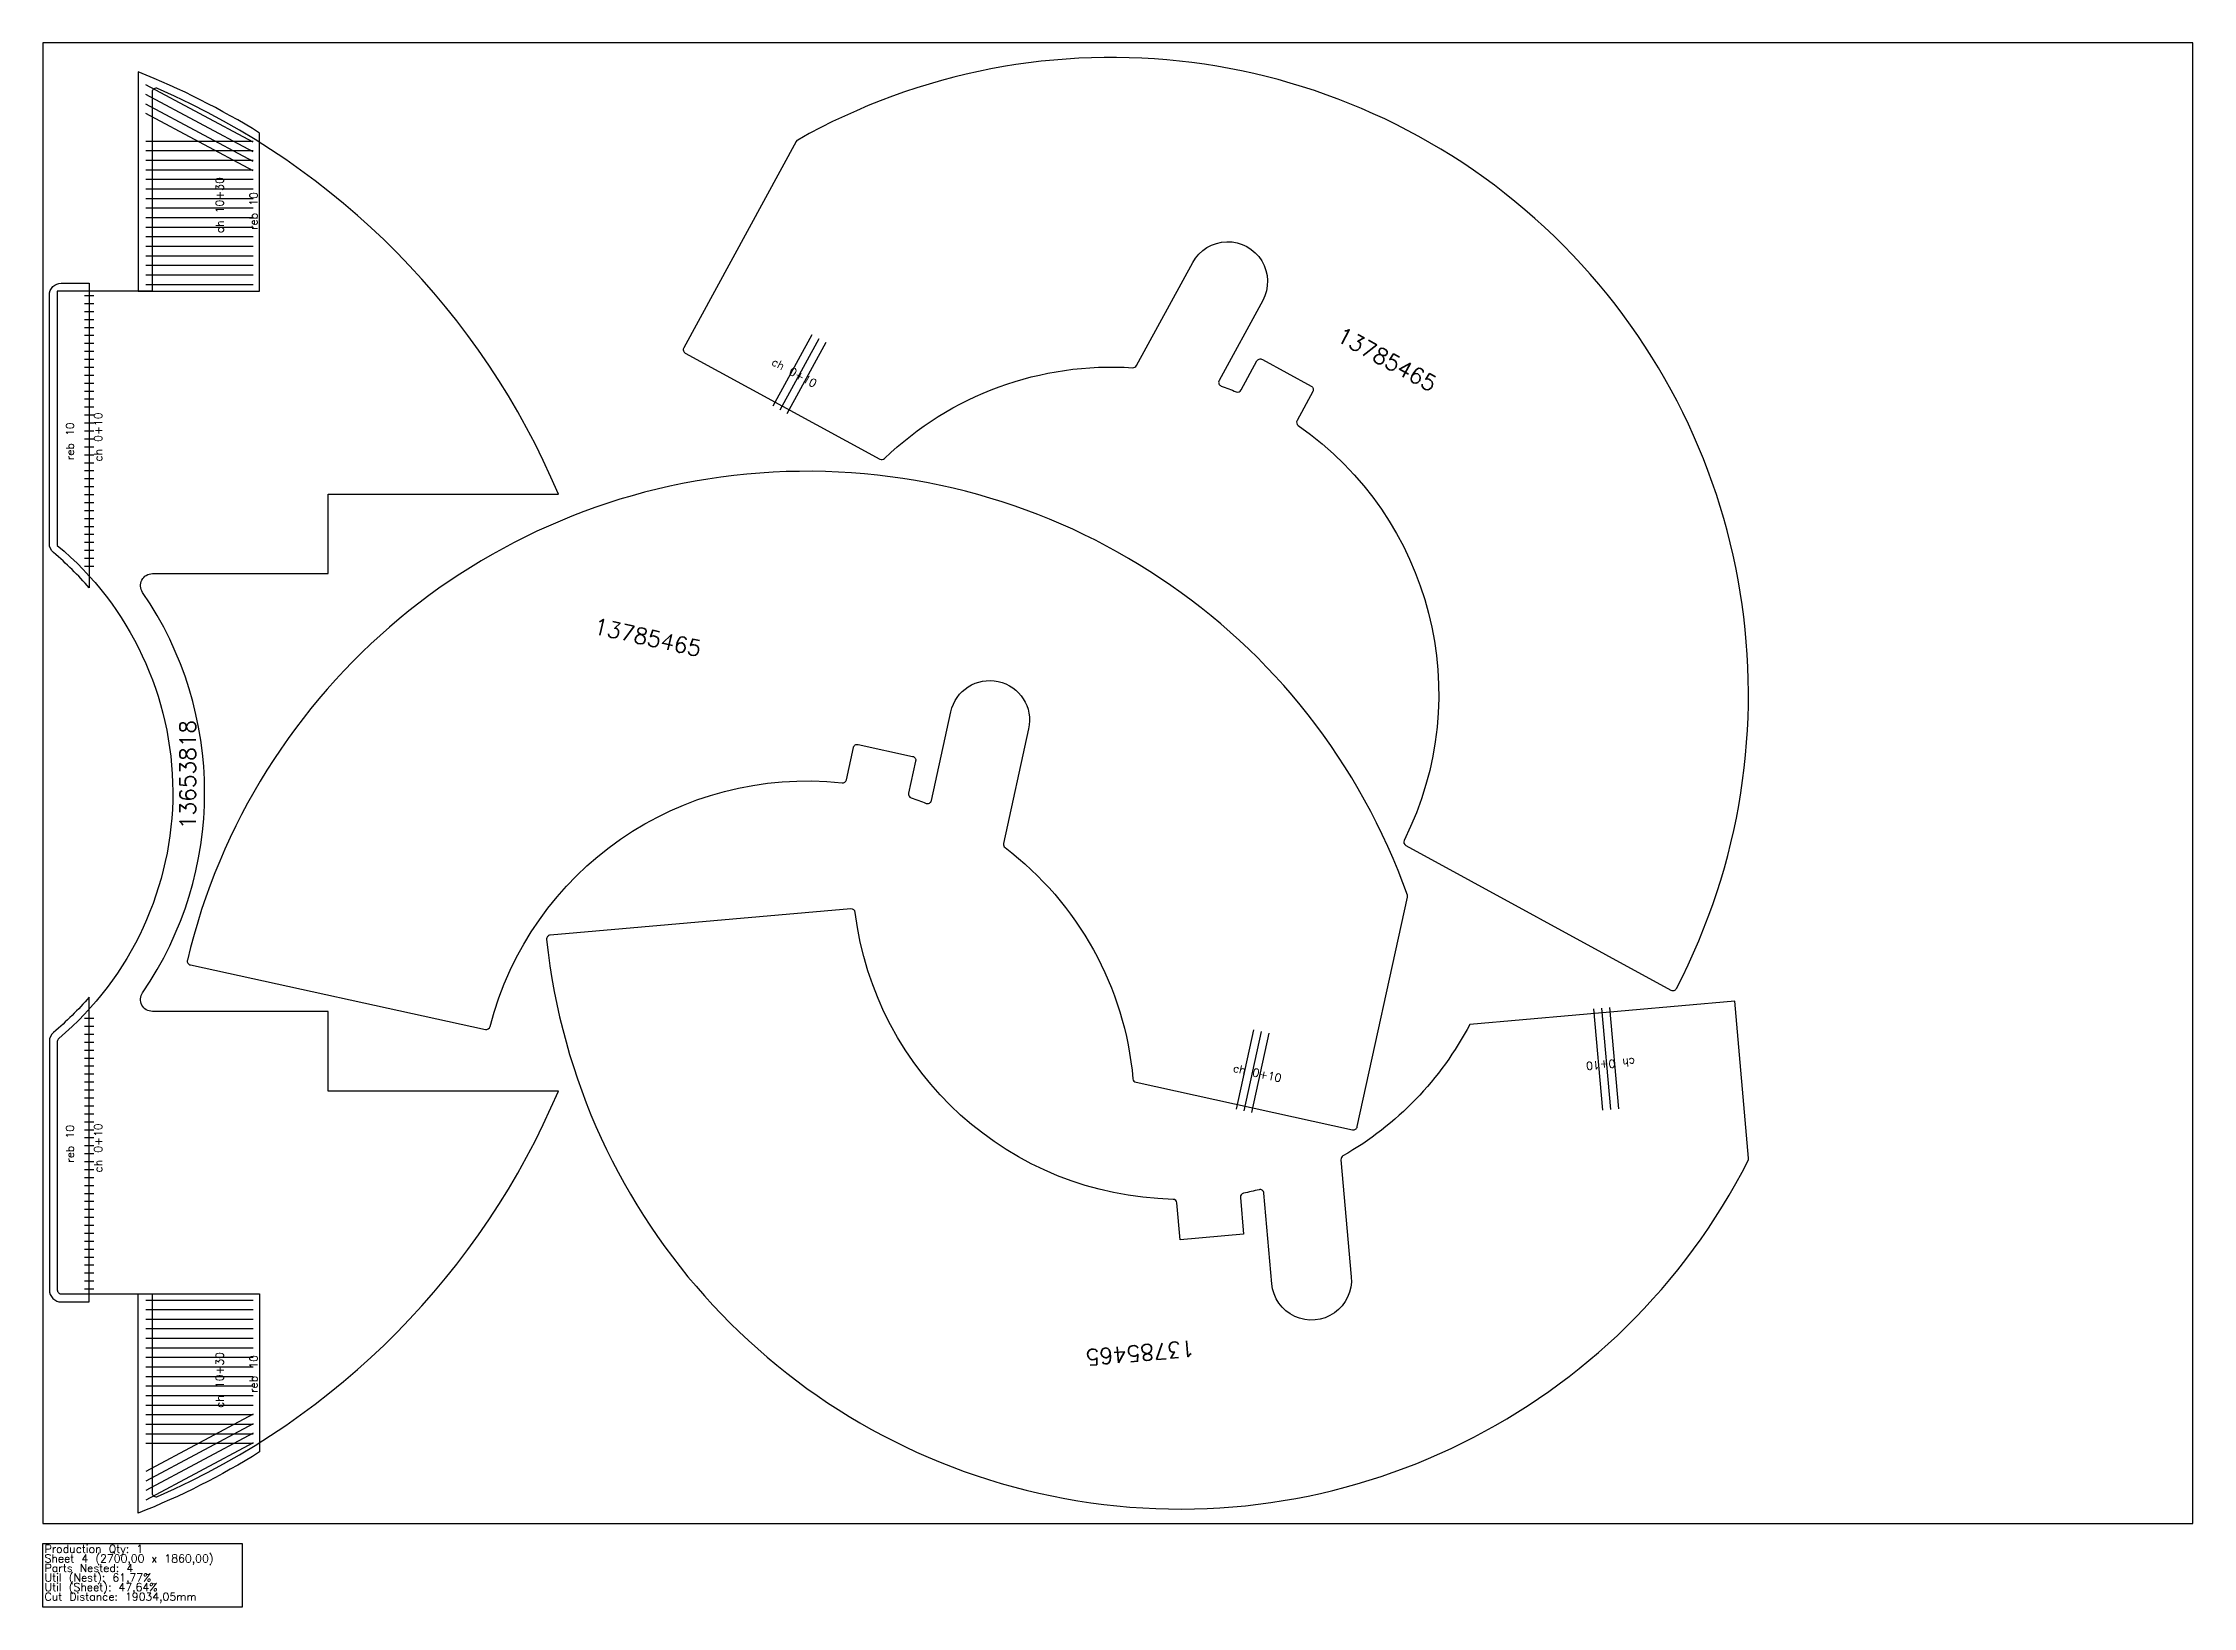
# Model space of a CAD drawing. Header units: millimetres. Extents: x 8505 to 11205, y -105 to 1860.
import ezdxf

# ---------------------------------------------------------------- set-up
doc = ezdxf.new("R2010")
doc.units = ezdxf.units.MM
for name, color, linetype in [('13785465', 7, 'Continuous'), ('Chanfro', 7, 'Continuous'), ('Rebaixo', 7, 'Continuous'), ('sheet', 24, 'Continuous'), ('Stats', 7, 'Continuous'), ('Texto', 7, 'Continuous')]:
    doc.layers.add(name, color=color, linetype=linetype)
doc.styles.get("Standard").update_dxf_attribs({"font": 'txt.shx'})

msp = doc.modelspace()

# ---------------------------------------------------------------- linework, layer by layer
at = {"color": 3}
msp.add_lwpolyline([(8863, 643.3), (8642.5, 643.3, -0.603342), (8630.1, 666.8, 0.309718), (8630.1, 1169.8, -0.603342), (8642.5, 1193.3), (8863, 1193.3), (8863, 1293.3), (9152.2, 1293.3, 0.192363), (8649, 1802.8, 0.540575), (8642, 1798.2), (8642, 1548.3), (8523, 1548.3), (8523, 1228.8, -0.465216), (8524.8, 609.3, 0.220476), (8523, 605.5), (8523, 293.3, 0.414214), (8528, 288.3), (8642, 288.3), (8642, 38.5, 0.540575), (8649, 33.9, 0.192363), (9152.2, 543.3), (8863, 543.3)], format="xyb", close=True, dxfattribs=at)
at = {"layer": '13785465', "color": 6}
for points in [[(10556.2, 672.1, 0.746926), (9452.8, 1738.1, 0.140055), (9450.9, 1736.2), (9309.6, 1477.2, 0.414214), (9311.6, 1470.4), (9555.9, 1337.2, 0.327399), (9561.7, 1338, -0.210899), (9873.5, 1452, 0.292055), (9878.2, 1454.6), (9948.9, 1584.2, -1.000007), (10036.7, 1536.3), (9982, 1436.1, 0.46095), (9984.7, 1429, -0.012128), (10003.4, 1421.8, 0.382813), (10009.7, 1424.1), (10029.5, 1460.5, -0.414214), (10036.3, 1462.5), (10097.7, 1428.9, -0.414214), (10099.7, 1422.2), (10079.9, 1385.8, 0.382813), (10081.4, 1379.3, -0.372511), (10214.4, 858.2, 0.403689), (10216.5, 851.6), (10549.4, 670, 0.419751)], [(8686.3, 707.7, 0.419751), (8690.1, 701.7), (9060.5, 620.6, 0.403689), (9066.4, 624.2, -0.372511), (9508.4, 930.5, 0.382813), (9513.9, 934.4), (9522.7, 974.9, -0.414214), (9528.7, 978.7), (9597.1, 963.7, -0.414214), (9600.9, 957.8), (9592, 917.3, 0.382813), (9595.3, 911.5, -0.012128), (9614, 904.7, 0.46095), (9620.7, 908.3), (9645.1, 1019.7, -0.999982), (9742.8, 998.3), (9711.3, 854.2, 0.292055), (9713.1, 849.1, -0.210899), (9873.8, 558.6, 0.327399), (9877.7, 554.2), (10149.5, 494.7, 0.414214), (10155.5, 498.5), (10218.6, 786.7, 0.140055), (10218.4, 789.4, 0.746926)], [(10048.2, 301.2), (10038.3, 414.9, 0.46095), (10032.1, 419.3, -0.012128), (10012.7, 414.9, 0.382813), (10008.7, 409.6), (10012.7, 363.3), (9933, 356.4), (9929, 402.6, 0.382813), (9924.1, 407.2, -0.372511), (9525, 767.7, 0.403689), (9519.6, 772), (9141.9, 739.1, 0.419751), (9137.4, 733.6, 0.746926), (10646.3, 456.1, 0.140055), (10646.8, 458.8), (10629.6, 656), (10296.8, 627, -0.142452), (10137.5, 461.7, 0.292055), (10135, 456.9), (10147.9, 309.9, -1.000017)]]:
    msp.add_lwpolyline(points, format="xyb", close=True, dxfattribs=at)
at = {"layer": 'Chanfro', "color": 3}
for p, q in [((8769, 1735.3), (8634, 1807.3)), ((8769, 1723.3), (8634, 1795.3)), ((8769, 1711.3), (8634, 1783.3)), ((8769, 1699.3), (8634, 1771.3)), ((8769, 1736.3), (8634, 1736.3)), ((8769, 1724.3), (8634, 1724.3)), ((8769, 1712.3), (8634, 1712.3)), ((8769, 1700.3), (8634, 1700.3)), ((8769, 1688.3), (8634, 1688.3)), ((8769, 1676.3), (8634, 1676.3)), ((8769, 1664.3), (8634, 1664.3)), ((8769, 1652.3), (8634, 1652.3)), ((8769, 1640.3), (8634, 1640.3)), ((8769, 1628.3), (8634, 1628.3)), ((8769, 1616.3), (8634, 1616.3)), ((8769, 1604.3), (8634, 1604.3)), ((8769, 1592.3), (8634, 1592.3)), ((8769, 1580.3), (8634, 1580.3)), ((8769, 1568.3), (8634, 1568.3)), ((8569, 1542.3), (8557, 1542.3)), ((8769, 1556.3), (8634, 1556.3)), ((8569, 1532.3), (8557, 1532.3)), ((8569, 1522.3), (8557, 1522.3)), ((8569, 1512.3), (8557, 1512.3)), ((8569, 1502.3), (8557, 1502.3)), ((8569, 1492.3), (8557, 1492.3)), ((8569, 1482.3), (8557, 1482.3)), ((8569, 1472.3), (8557, 1472.3)), ((8569, 1462.3), (8557, 1462.3)), ((8569, 1452.3), (8557, 1452.3)), ((8569, 1442.3), (8557, 1442.3)), ((8569, 1432.3), (8557, 1432.3)), ((8569, 1422.3), (8557, 1422.3)), ((8569, 1412.3), (8557, 1412.3)), ((8569, 1402.3), (8557, 1402.3)), ((8569, 1392.3), (8557, 1392.3)), ((8569, 1382.3), (8557, 1382.3)), ((8569, 1372.3), (8557, 1372.3)), ((8569, 1362.3), (8557, 1362.3)), ((8569, 1352.3), (8557, 1352.3)), ((8569, 1342.3), (8557, 1342.3)), ((8569, 1332.3), (8557, 1332.3)), ((8569, 1322.3), (8557, 1322.3)), ((8569, 1312.3), (8557, 1312.3)), ((8569, 1302.3), (8557, 1302.3)), ((8569, 1292.3), (8557, 1292.3)), ((8569, 1282.3), (8557, 1282.3)), ((8569, 1272.3), (8557, 1272.3)), ((8569, 1262.3), (8557, 1262.3)), ((8569, 1252.3), (8557, 1252.3)), ((8569, 1242.3), (8557, 1242.3)), ((8569, 1232.3), (8557, 1232.3)), ((8569, 1222.3), (8557, 1222.3)), ((8569, 1212.3), (8557, 1212.3)), ((8569, 1202.3), (8557, 1202.3)), ((8569, 634.3), (8557, 634.3)), ((8569, 624.3), (8557, 624.3)), ((8569, 614.3), (8557, 614.3)), ((8569, 604.3), (8557, 604.3)), ((8569, 594.3), (8557, 594.3)), ((8569, 584.3), (8557, 584.3)), ((8569, 574.3), (8557, 574.3)), ((8569, 564.3), (8557, 564.3)), ((8569, 554.3), (8557, 554.3)), ((8569, 544.3), (8557, 544.3)), ((8569, 534.3), (8557, 534.3)), ((8569, 524.3), (8557, 524.3)), ((8569, 514.3), (8557, 514.3)), ((8569, 504.3), (8557, 504.3)), ((8569, 494.3), (8557, 494.3)), ((8569, 484.3), (8557, 484.3)), ((8569, 474.3), (8557, 474.3)), ((8569, 464.3), (8557, 464.3)), ((8569, 454.3), (8557, 454.3)), ((8569, 444.3), (8557, 444.3)), ((8569, 434.3), (8557, 434.3)), ((8569, 424.3), (8557, 424.3)), ((8569, 414.3), (8557, 414.3)), ((8569, 404.3), (8557, 404.3)), ((8569, 394.3), (8557, 394.3)), ((8569, 384.3), (8557, 384.3)), ((8569, 374.3), (8557, 374.3)), ((8569, 364.3), (8557, 364.3)), ((8569, 354.3), (8557, 354.3)), ((8569, 344.3), (8557, 344.3)), ((8569, 334.3), (8557, 334.3)), ((8569, 324.3), (8557, 324.3)), ((8569, 314.3), (8557, 314.3)), ((8569, 304.3), (8557, 304.3)), ((8569, 294.3), (8557, 294.3)), ((8769, 280.3), (8634, 280.3)), ((8769, 268.3), (8634, 268.3)), ((8769, 256.3), (8634, 256.3)), ((8769, 244.3), (8634, 244.3)), ((8769, 232.3), (8634, 232.3)), ((8769, 220.3), (8634, 220.3)), ((8769, 208.3), (8634, 208.3)), ((8769, 196.3), (8634, 196.3)), ((8769, 184.3), (8634, 184.3)), ((8769, 172.3), (8634, 172.3)), ((8769, 160.3), (8634, 160.3)), ((8769, 148.3), (8634, 148.3)), ((8769, 137.3), (8634, 65.3)), ((8769, 136.3), (8634, 136.3)), ((8769, 125.3), (8634, 53.3)), ((8769, 124.3), (8634, 124.3)), ((8769, 113.3), (8634, 41.3)), ((8769, 112.3), (8634, 112.3)), ((8769, 101.3), (8634, 29.3)), ((8769, 100.3), (8634, 100.3))]:
    msp.add_line(p, q, dxfattribs=at)
at = {"layer": 'Chanfro', "color": 6}
for p, q in [((9470.4, 1493.2), (9421.5, 1403.6)), ((9479.1, 1488.4), (9430.3, 1398.8)), ((9487.9, 1483.6), (9439.1, 1394.1)), ((10483.8, 520.8), (10472.6, 648.4)), ((10463.8, 519.1), (10452.7, 646.6)), ((10473.8, 520), (10462.7, 647.5)), ((10025, 620.2), (10003.2, 520.6)), ((10034.8, 618.1), (10013, 518.4)), ((10044.6, 615.9), (10022.7, 516.3))]:
    msp.add_line(p, q, dxfattribs=at)
at = {"layer": 'Rebaixo', "color": 3}
for points in [[(8624.7, 1823.7), (8624.7, 1548.3), (8777, 1548.3), (8777, 1746.8, 0.043834)], [(8563, 1175.3, 0.03996), (8518.3, 1219.7, -0.220476), (8513, 1231.2), (8513, 1543.3, -0.414214), (8528, 1558.3), (8563, 1558.3)], [(8563, 661.4, -0.03996), (8518.3, 616.9, 0.220476), (8513, 605.5), (8513, 293.3, 0.414214), (8528, 278.3), (8563, 278.3)], [(8624.7, 12.9), (8624.7, 288.3), (8777, 288.3), (8777, 89.8, -0.043834)]]:
    msp.add_lwpolyline(points, format="xyb", close=True, dxfattribs=at)
at = {"layer": 'sheet', "color": 7}
msp.add_lwpolyline([(8505, 0), (11205, 0), (11205, 1860), (8505, 1860)], close=True, dxfattribs=at)
at = {"layer": 'Stats', "color": 151}
msp.add_lwpolyline([(8505, -25), (8755, -25), (8755, -105), (8505, -105), (8505, -25)], close=True, dxfattribs=at)

# ---------------------------------------------------------------- texts
at = {"layer": 'Chanfro', "color": 3, "char_height": 10, "rotation": 90}
for s, width, insert, attachment_point in [('ch 10+30', 135.92, (8731.9, 1621.2), 7), ('ch 0+10', 105.862, (8569.3, 1334.1), 1), ('ch 0+10', 105.862, (8569.3, 502.6), 3), ('ch 10+30', 135.92, (8731.9, 215.4), 9)]:
    msp.add_mtext_dynamic_manual_height_columns(s, width=width, gutter_width=12.5, heights=[0], dxfattribs=dict(at, insert=insert, attachment_point=attachment_point))
at = {"layer": 'Chanfro', "color": 6, "char_height": 10, "width": 70.655}
for insert, attachment_point, rotation in [((9477.9, 1435.5), 3, 331.3923), ((10001, 577.3), 1, 347.6477), ((10443.3, 569.6), 3, 184.9832)]:
    msp.add_mtext('ch 0+10', dxfattribs=dict(at, insert=insert, attachment_point=attachment_point, rotation=rotation))
at = {"layer": 'Rebaixo', "color": 3, "char_height": 10, "rotation": 90}
for insert, attachment_point in [((8774.5, 1625.1), 7), ((8543.9, 1335.9), 7), ((8543.9, 500.7), 9), ((8774.5, 211.5), 9)]:
    msp.add_mtext_dynamic_manual_height_columns('reb 10', width=122.149, gutter_width=12.5, heights=[0], dxfattribs=dict(at, insert=insert, attachment_point=attachment_point))
at = {"layer": 'Stats', "color": 60}
for s, p in [('Production Qty: 1', (8507, -37)), ('Sheet 4 (2700,00 x 1860,00)', (8507, -49)), ('Parts Nested: 4', (8507, -61)), ('Util (Nest): 61,77%', (8507, -73)), ('Util (Sheet): 47,64%', (8507, -85)), ('Cut Distance: 19034,05mm', (8507, -97))]:
    msp.add_text(s, height=10, dxfattribs=at).set_placement(p)
at = {"layer": 'Texto', "color": 6, "char_height": 20, "width": 327.469, "attachment_point": 1}
for insert, rotation in [((10137.2, 1504.2), 331.3923), ((9199.5, 1137.7), 347.6477), ((9952.2, 210.2), 184.9832)]:
    msp.add_mtext('13785465', dxfattribs=dict(at, insert=insert, rotation=rotation))
at = {"layer": 'Texto', "color": 3, "insert": (8676.8, 872.3), "char_height": 20, "width": 275.707, "attachment_point": 1, "rotation": 90}
msp.add_mtext('13653818 ', dxfattribs=at)

doc.saveas('drawing.dxf')
